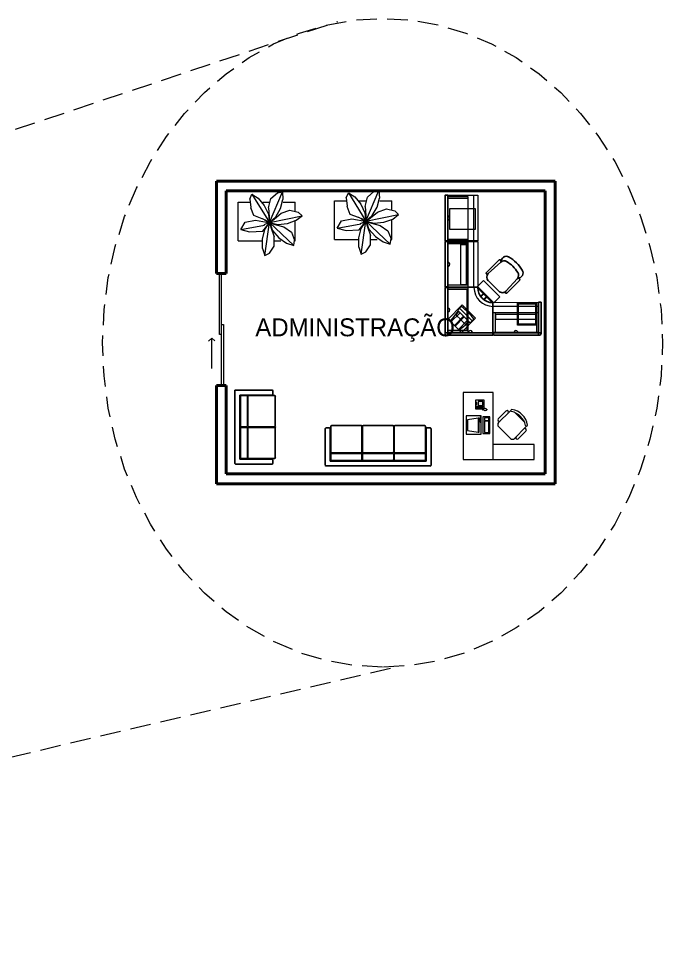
# Model space of a CAD drawing. Header units: millimetres. Extents: x 202 to 406, y -88 to 148.
# Drawn here: x 311.77 to 324.72, y 129.7 to 148.21 of the extents above; entities that cross this region are included whole.
import ezdxf

# ---------------------------------------------------------------- set-up
doc = ezdxf.new("R2010")
doc.units = ezdxf.units.MM
doc.header["$LTSCALE"] = 0.065
doc.linetypes.add('DASHED2', pattern=[9.525, 6.35, -3.175])
doc.layers.get('0').update_dxf_attribs({"lineweight": 0})
for name, color, linetype in [('1', 1, 'Continuous'), ('MAMPARAS', 1, 'Continuous'), ('SILLERIA', 1, 'Continuous')]:
    doc.layers.add(name, color=color, linetype=linetype)
for name, color, linetype, lineweight in [('MOB', 1, 'Continuous', 5), ('muebles', 140, 'Continuous', 0), ('muros', 50, 'Continuous', 40), ('proyeccion', 220, 'DASHED2', 5)]:
    doc.layers.add(name, color=color, linetype=linetype, lineweight=lineweight)

# ---------------------------------------------------------------- blocks, each defined once
blk = doc.blocks.new('Mesa-mo3')
at = {"layer": 'MAMPARAS'}
for p, q in [((1.924, 0.001), (1.924, 0.666)), ((1.924, 0.666), (1.974, 0.666)), ((1.974, 0.666), (1.974, 0.036)), ((1.004, 0.051), (1.004, 0.001)), ((1.004, 0.051), (1.004, 0.001)), ((1.016, 0.051), (1.974, 0.051)), ((1.016, 0.001), (1.016, 0.051)), ((1.016, 0.001), (1.016, 0.051)), ((1.016, 0.001), (1.016, 0.051)), ((1.939, 0.001), (1.016, 0.001))]:
    blk.add_line(p, q, dxfattribs=at)
for points in [[(0.096, 2.804), (0.096, 1.901), (0.046, 1.901), (0.046, 2.804), (0.046, 2.817), (0.096, 2.817)], [(0.096, 1.876), (0.096, 0.972), (0.046, 0.972), (0.046, 1.876), (0.046, 1.888), (0.096, 1.888)], [(0.046, 0.051), (0.046, 0.959), (0.096, 0.959), (0.096, 0.051)], [(1.004, 0.001), (1.004, 0.051), (0.096, 0.051), (0.096, 0.001)]]:
    blk.add_lwpolyline(points, close=True, dxfattribs=at)
blk.add_arc((1.939, 0.036), 0.035, 270, 0, dxfattribs=at)
at = {"layer": 'MOB'}
for p, q in [((0.625, 1.896), (0.625, 2.817)), ((0.5, 2.748), (0.1, 2.748)), ((0.5, 1.922), (0.1, 1.922)), ((0.625, 0.967), (0.625, 1.888)), ((0.5, 1.835), (0.1, 1.835)), ((0.48, 1.835), (0.48, 1.009)), ((0.096, 0.972), (0.046, 0.972)), ((0.5, 1.009), (0.1, 1.009)), ((0.1, 0.963), (0.1, 0.564)), ((0.7, 0.963), (0.1, 0.963)), ((0.815, 1.099), (0.698, 0.983)), ((0.698, 0.983), (1.027, 0.654)), ((1.144, 0.77), (0.815, 1.099)), ((0.5, 0.923), (0.1, 0.923)), ((0.48, 0.923), (0.48, 0.096)), ((0.813, 0.839), (0.758, 0.784)), ((0.822, 0.83), (0.765, 0.774)), ((0.875, 0.777), (0.818, 0.721)), ((0.884, 0.769), (0.828, 0.713)), ((1.027, 0.654), (1.144, 0.77)), ((0.375, 0.578), (0.335, 0.545)), ((1.007, 0.056), (1.007, 0.656)), ((1.013, 0.656), (1.92, 0.666)), ((1.013, 0.056), (1.013, 0.656)), ((1.92, 0.581), (1.013, 0.581)), ((1.92, 0.666), (1.92, 0.056)), ((0.1, 0.454), (0.1, 0.056)), ((0.306, 0.492), (0.149, 0.281)), ((0.161, 0.269), (0.345, 0.453)), ((0.414, 0.384), (0.23, 0.2)), ((0.317, 0.481), (0.263, 0.409)), ((0.263, 0.409), (0.282, 0.39)), ((0.282, 0.39), (0.351, 0.321)), ((0.298, 0.501), (0.335, 0.545)), ((0.298, 0.501), (0.545, 0.253)), ((0.59, 0.29), (0.335, 0.545)), ((1.053, 0.456), (1.053, 0.056)), ((1.881, 0.456), (1.881, 0.056)), ((0.149, 0.281), (0.326, 0.105)), ((0.428, 0.37), (0.245, 0.186)), ((0.314, 0.117), (0.497, 0.301)), ((0.537, 0.262), (0.326, 0.105)), ((0.365, 0.307), (0.434, 0.238)), ((0.434, 0.238), (0.454, 0.219)), ((0.526, 0.272), (0.454, 0.219)), ((0.545, 0.253), (0.59, 0.29)), ((0.623, 0.331), (0.59, 0.29)), ((0.5, 0.096), (0.1, 0.096)), ((0.1, 0.056), (0.499, 0.056)), ((0.609, 0.056), (1.007, 0.056)), ((1.412, 0.056), (1.013, 0.056)), ((1.92, 0.056), (1.522, 0.056))]:
    blk.add_line(p, q, dxfattribs=at)
for points in [[(0.1, 1.896), (0.1, 2.301, -0.212218), (0.117, 2.319, 0.647964), (0.117, 2.392, -0.212218), (0.1, 2.411), (0.1, 2.817), (0.7, 2.817), (0.7, 1.896)], [(0.1, 0.967), (0.1, 1.372, -0.212218), (0.117, 1.39, 0.647964), (0.117, 1.463, -0.212218), (0.1, 1.482), (0.1, 1.888), (0.7, 1.888), (0.7, 0.967)], [(0.046, 0.036), (0.046, 0.051), (0.096, 0.051), (0.096, 0.001), (0.081, 0.001, -0.414214)]]:
    blk.add_lwpolyline(points, format="xyb", close=True, dxfattribs=at)
for points in [[(0.1, 2.788), (0.5, 2.788), (0.5, 1.882), (0.1, 1.882)], [(0.14, 2.126), (0.14, 2.546), (0.65, 2.546), (0.65, 2.126)], [(0.1, 1.875), (0.5, 1.875), (0.5, 0.969), (0.1, 0.969)], [(0.36, 1.825), (0.47, 1.825), (0.47, 1.017), (0.36, 1.017)], [(0.1, 0.963), (0.5, 0.963), (0.5, 0.056), (0.1, 0.056)], [(0.372, 0.059), (0.655, 0.342), (0.386, 0.61), (0.103, 0.327)], [(1.881, 0.638), (1.501, 0.638), (1.501, 0.656), (1.881, 0.656)], [(1.881, 0.206), (1.502, 0.206), (1.502, 0.632), (1.881, 0.632)], [(1.864, 0.224), (1.52, 0.224), (1.52, 0.632), (1.864, 0.632)], [(1.013, 0.056), (1.013, 0.456), (1.92, 0.456), (1.92, 0.056)], [(1.063, 0.316), (1.063, 0.426), (1.871, 0.426), (1.871, 0.316)]]:
    blk.add_lwpolyline(points, close=True, dxfattribs=at)
blk.add_lwpolyline([(0.719, 0.961), (0.705, 0.947), (0.992, 0.661), (1.006, 0.675)], dxfattribs=at)
for centre, radius, start, end in [((1.007, 0.963), 0.382, 180, 270), ((0.129, 0.573), 0.0304, 197.5092, 245.435), ((-0.58, -0.625), 1.536, 38.459, 51.541), ((0.129, 0.445), 0.0304, 114.565, 162.4908), ((0.1, 0.509), 0.04, 294.1165, 65.8835), ((0.49, 0.085), 0.0304, 287.5092, 335.435), ((0.554, 0.056), 0.04, 24.1165, 155.8835), ((0.618, 0.085), 0.0304, 204.565, 252.4908), ((1.402, 0.085), 0.0304, 287.5092, 335.435), ((1.467, 0.056), 0.04, 24.1165, 155.8835), ((1.531, 0.085), 0.0304, 204.565, 252.4908)]:
    blk.add_arc(centre, radius, start, end, dxfattribs=at)
at = {"layer": 'SILLERIA'}
for p, q in [((1.13, 1.515), (0.881, 1.266)), ((0.911, 1.239), (1.164, 1.47)), ((1.268, 0.889), (1.499, 1.14)), ((0.912, 1.098), (1.124, 0.886)), ((1.542, 1.104), (1.293, 0.855))]:
    blk.add_line(p, q, dxfattribs=at)
for centre, radius, start, end in [((1.145, 1.491), 0.0284, 311.2814, 120.9568), ((1.231, 1.396), 0.1, 60.112, 132.3197), ((1.273, 1.487), 0.1, 60.9389, 185.3393), ((0.972, 0.945), 0.62, 30.8967, 60.112), ((0.972, 0.945), 0.72, 30.0699, 60.9389), ((1.509, 1.252), 0.102, 268.6294, 31.9569), ((0.892, 1.248), 0.021, 119.2236, 336.0175), ((0.982, 1.169), 0.1, 135.5044, 225.5044), ((1.517, 1.119), 0.0284, 329.0432, 138.7186), ((1.413, 1.206), 0.108, 322.875, 32.2665), ((1.007, 0.963), 0.307, 180, 270), ((1.196, 0.956), 0.1, 224.4956, 314.4956), ((1.274, 0.865), 0.021, 113.9825, 330.7764)]:
    blk.add_arc(centre, radius, start, end, dxfattribs=at)
blk = doc.blocks.new('Mueble21')
at = {"layer": 'muebles'}
for p, q in [((0.804, 1.424), (-0.546, 1.424)), ((-0.546, 1.424), (-0.546, -0.001)), ((0.331, 1.363), (-0.034, 1.363)), ((-0.034, 1.363), (-0.034, 1.068)), ((0.037, 1.341), (0.005, 1.126)), ((0.251, 1.341), (0.037, 1.341)), ((0.283, 1.126), (0.251, 1.341)), ((0.331, 1.068), (0.331, 1.363)), ((0.804, 0.824), (0.804, 1.424)), ((0.283, 1.126), (0.005, 1.126)), ((0.005, 1.126), (0.005, 1.102)), ((0.283, 1.102), (0.283, 1.126)), ((0.472, 1.178), (0.472, 1.006)), ((0.646, 1.178), (0.472, 1.178)), ((0.491, 1.145), (0.491, 1.039)), ((0.512, 1.145), (0.512, 1.039)), ((0.544, 1.126), (0.544, 1.033)), ((0.623, 1.126), (0.544, 1.126)), ((0.604, 1.159), (0.56, 1.159)), ((0.56, 1.159), (0.56, 1.149)), ((0.56, 1.149), (0.604, 1.149)), ((0.604, 1.149), (0.604, 1.159)), ((0.623, 1.033), (0.623, 1.126)), ((0.646, 1.006), (0.646, 1.178)), ((-0.034, 1.068), (0.331, 1.068)), ((0.31, 1.03), (-0.021, 1.03)), ((-0.021, 1.03), (-0.021, 0.891)), ((0.223, 0.995), (-0.003, 0.995)), ((-0.003, 0.995), (-0.003, 0.908)), ((0.005, 1.102), (0.283, 1.102)), ((0.314, 1.085), (0.209, 1.085)), ((0.209, 1.085), (0.209, 1.068)), ((0.223, 0.908), (0.223, 0.995)), ((0.292, 0.995), (0.24, 0.995)), ((0.24, 0.995), (0.24, 0.908)), ((0.292, 0.908), (0.292, 0.995)), ((0.31, 0.891), (0.31, 1.03)), ((0.314, 1.068), (0.314, 1.085)), ((0.448, 1.002), (0.436, 0.998)), ((0.448, 0.994), (0.436, 0.99)), ((0.448, 0.985), (0.436, 0.981)), ((0.448, 0.977), (0.436, 0.973)), ((0.453, 1.011), (0.44, 1.007)), ((0.453, 0.968), (0.44, 0.964)), ((0.457, 1.019), (0.444, 1.015)), ((0.457, 0.96), (0.444, 0.956)), ((0.461, 1.028), (0.448, 1.024)), ((0.465, 1.036), (0.453, 1.032)), ((0.467, 0.954), (0.454, 0.95)), ((0.47, 1.045), (0.457, 1.041)), ((0.478, 0.964), (0.465, 0.96)), ((0.482, 0.973), (0.47, 0.968)), ((0.472, 1.006), (0.646, 1.006)), ((0.487, 0.981), (0.474, 0.977)), ((0.491, 0.99), (0.478, 0.985)), ((0.494, 1.018), (0.487, 0.994)), ((0.544, 1.033), (0.623, 1.033)), ((0.564, 1.109), (0.564, 1.109)), ((0.564, 1.089), (0.564, 1.089)), ((0.564, 1.069), (0.564, 1.069)), ((0.564, 1.049), (0.564, 1.049)), ((0.584, 1.109), (0.584, 1.109)), ((0.584, 1.089), (0.584, 1.089)), ((0.584, 1.069), (0.584, 1.069)), ((0.584, 1.049), (0.584, 1.049)), ((0.604, 1.109), (0.604, 1.109)), ((0.604, 1.089), (0.604, 1.089)), ((0.604, 1.069), (0.604, 1.069)), ((0.604, 1.049), (0.604, 1.049)), ((-0.546, 0.824), (0.804, 0.824)), ((-0.246, -0.001), (-0.246, 0.824)), ((-0.021, 0.891), (0.31, 0.891)), ((-0.003, 0.908), (0.223, 0.908)), ((0.24, 0.908), (0.292, 0.908)), ((-0.122, 0.477), (0.117, 0.716)), ((0.196, 0.716), (0.421, 0.49)), ((0.271, 0.723), (0.429, 0.566)), ((0.103, 0.172), (-0.122, 0.398)), ((0.401, 0.39), (0.203, 0.193)), ((-0.13, 0.322), (0.028, 0.165)), ((-0.546, -0.001), (-0.246, -0.001))]:
    blk.add_line(p, q, dxfattribs=at)
for centre, radius, start, end in [((0.502, 1.145), 0.0223, 298.4915, 241.5085), ((0.502, 1.039), 0.0223, 118.4915, 61.5085), ((0.156, 0.676), 0.0563, 45, 135), ((0.251, 0.703), 0.0293, 45, 225), ((0.408, 0.545), 0.0293, 225, 45), ((-0.082, 0.437), 0.0563, 135, 225), ((-0.109, 0.343), 0.0293, 45, 225), ((0.061, 0.532), 0.368, 282.5758, 347.4242), ((0.09, 0.504), 0.375, 278.1301, 351.8699), ((0.382, 0.451), 0.0563, 17.4156, 45), ((0.441, 0.448), 0.0206, 8.3099, 167.0274), ((0.049, 0.185), 0.0293, 225, 45), ((0.143, 0.212), 0.0563, 225, 252.5844), ((0.146, 0.153), 0.0206, 102.9726, 261.6901)]:
    blk.add_arc(centre, radius, start, end, dxfattribs=at)
blk = doc.blocks.new('Sillon2')
at = {"layer": '1'}
for p, q in [((-0.752, -0.477), (-0.752, 0.253)), ((-0.735, 0.27), (-0.67, 0.27)), ((-0.652, -0.395), (-0.652, 0.253)), ((-0.64, -0.212), (-0.64, 0.303)), ((-0.622, 0.32), (-0.032, 0.32)), ((-0.015, -0.212), (-0.015, 0.303)), ((-0.002, -0.212), (-0.002, 0.303)), ((0.015, 0.32), (0.605, 0.32)), ((0.623, -0.212), (0.623, 0.303)), ((0.635, -0.395), (0.635, 0.253)), ((0.653, 0.27), (0.718, 0.27)), ((0.735, -0.477), (0.735, 0.253)), ((-0.64, -0.365), (-0.64, -0.26)), ((-0.622, -0.23), (-0.032, -0.23)), ((-0.622, -0.242), (-0.032, -0.242)), ((-0.015, -0.365), (-0.015, -0.26)), ((-0.002, -0.365), (-0.002, -0.26)), ((0.015, -0.23), (0.605, -0.23)), ((0.015, -0.242), (0.605, -0.242)), ((0.623, -0.365), (0.623, -0.26)), ((-0.735, -0.495), (0.718, -0.495)), ((-0.652, -0.395), (0.635, -0.395)), ((-0.622, -0.382), (-0.032, -0.382)), ((0.015, -0.382), (0.605, -0.382))]:
    blk.add_line(p, q, dxfattribs=at)
for centre, radius, start, end in [((-0.735, 0.253), 0.0175, 90, 180), ((-0.67, 0.253), 0.0175, 0, 90), ((-0.622, 0.303), 0.0175, 90, 180), ((-0.032, 0.303), 0.0175, 0, 90), ((0.015, 0.303), 0.0175, 90, 180), ((0.605, 0.303), 0.0175, 0, 90), ((0.653, 0.253), 0.0175, 90, 180), ((0.718, 0.253), 0.0175, 360, 90), ((-0.622, -0.212), 0.0175, 180, 270), ((-0.622, -0.26), 0.0175, 90, 180), ((-0.622, -0.365), 0.0175, 180, 270), ((-0.032, -0.212), 0.0175, 270, 360), ((-0.032, -0.26), 0.0175, 360, 90), ((-0.032, -0.365), 0.0175, 270, 0), ((0.015, -0.212), 0.0175, 180, 270), ((0.015, -0.26), 0.0175, 90, 180), ((0.015, -0.365), 0.0175, 180, 270), ((0.605, -0.212), 0.0175, 270, 0), ((0.605, -0.26), 0.0175, 0, 90), ((0.605, -0.365), 0.0175, 270, 0), ((-0.74, -0.482), 0.0125, 180, 270), ((0.718, -0.477), 0.0175, 270, 360)]:
    blk.add_arc(centre, radius, start, end, dxfattribs=at)
blk = doc.blocks.new('Sillon3')
at = {"layer": '1'}
for p, q in [((-0.476, 0.972), (-0.476, -1.118)), ((-0.459, 0.989), (0.271, 0.989)), ((0.289, 0.972), (0.289, 0.907)), ((-0.376, 0.889), (-0.376, -1.036)), ((-0.376, 0.889), (0.271, 0.889)), ((-0.364, 0.859), (-0.364, 0.269)), ((-0.346, 0.877), (-0.241, 0.877)), ((-0.224, 0.859), (-0.224, 0.269)), ((-0.211, 0.859), (-0.211, 0.269)), ((-0.194, 0.877), (0.321, 0.877)), ((0.339, 0.859), (0.339, 0.269)), ((-0.364, 0.222), (-0.364, -0.368)), ((-0.346, 0.252), (-0.241, 0.252)), ((-0.346, 0.239), (-0.241, 0.239)), ((-0.224, 0.222), (-0.224, -0.368)), ((-0.211, 0.222), (-0.211, -0.368)), ((-0.194, 0.252), (0.321, 0.252)), ((-0.194, 0.239), (0.321, 0.239)), ((0.339, 0.222), (0.339, -0.368)), ((-0.364, -0.416), (-0.364, -1.006)), ((-0.346, -0.386), (-0.241, -0.386)), ((-0.346, -0.398), (-0.241, -0.398)), ((-0.224, -0.416), (-0.224, -1.006)), ((-0.211, -0.416), (-0.211, -1.006)), ((-0.194, -0.386), (0.321, -0.386)), ((-0.194, -0.398), (0.321, -0.398)), ((0.339, -0.416), (0.339, -1.006)), ((-0.376, -1.036), (0.271, -1.036)), ((-0.346, -1.023), (-0.241, -1.023)), ((-0.194, -1.023), (0.321, -1.023)), ((0.289, -1.053), (0.289, -1.118)), ((-0.459, -1.136), (0.271, -1.136))]:
    blk.add_line(p, q, dxfattribs=at)
for centre, radius, start, end in [((-0.464, 0.977), 0.0125, 90, 180), ((0.271, 0.972), 0.0175, 360, 90), ((-0.346, 0.859), 0.0175, 90, 180), ((-0.241, 0.859), 0.0175, 0, 90), ((-0.194, 0.859), 0.0175, 90, 180), ((0.271, 0.907), 0.0175, 270, 360), ((0.321, 0.859), 0.0175, 0, 90), ((-0.346, 0.269), 0.0175, 180, 270), ((-0.346, 0.222), 0.0175, 90, 180), ((-0.241, 0.269), 0.0175, 270, 0), ((-0.241, 0.222), 0.0175, 0, 90), ((-0.194, 0.269), 0.0175, 180, 270), ((-0.194, 0.222), 0.0175, 90, 180), ((0.321, 0.269), 0.0175, 270, 0), ((0.321, 0.222), 0.0175, 0, 90), ((-0.346, -0.368), 0.0175, 180, 270), ((-0.241, -0.368), 0.0175, 270, 0), ((-0.194, -0.368), 0.0175, 180, 270), ((0.321, -0.368), 0.0175, 270, 0), ((-0.346, -0.416), 0.0175, 90, 180), ((-0.241, -0.416), 0.0175, 0, 90), ((-0.194, -0.416), 0.0175, 90, 180), ((0.321, -0.416), 0.0175, 0, 90), ((-0.346, -1.006), 0.0175, 180, 270), ((-0.241, -1.006), 0.0175, 270, 0), ((-0.194, -1.006), 0.0175, 180, 270), ((0.271, -1.053), 0.0175, 0, 90), ((0.321, -1.006), 0.0175, 270, 0), ((-0.459, -1.118), 0.0175, 180, 270), ((0.271, -1.118), 0.0175, 270, 0)]:
    blk.add_arc(centre, radius, start, end, dxfattribs=at)
blk = doc.blocks.new('jardin06')
at = {"linetype": 'Continuous'}
for p, q in [((0.043, -0.069), (0.418, 0.811)), ((0.27, 0.781), (0.418, 0.811)), ((0.418, 0.811), (0.431, 0.597)), ((-0.523, 0.605), (-0.462, 0.744)), ((-0.523, 0.605), (-0.496, 0.362)), ((-0.462, 0.744), (0.043, -0.069)), ((-0.462, 0.744), (-0.28, 0.632)), ((-0.28, 0.632), (-0.106, 0.424)), ((0.017, 0.358), (0.087, 0.62)), ((0.087, 0.62), (0.27, 0.781)), ((0.361, 0.336), (0.431, 0.597)), ((-0.855, 0.52), (-0.516, 0.52)), ((-0.855, -0.597), (-0.855, 0.52)), ((-0.504, 0.365), (-0.42, 0.139)), ((-0.151, 0.52), (0.046, 0.52)), ((-0.106, 0.424), (0.016, 0.174)), ((0.019, 0.358), (0.038, 0.096)), ((0.226, 0.092), (0.361, 0.336)), ((0.378, 0.197), (0.632, 0.29)), ((0.441, 0.52), (0.783, 0.52)), ((0.632, 0.29), (0.869, 0.232)), ((0.783, 0.253), (0.783, 0.52)), ((-0.655, -0.053), (-0.362, 0.003)), ((-0.42, 0.139), (-0.177, 0.048)), ((-0.362, 0.003), (0.066, -0.076)), ((-0.171, 0.048), (0.043, -0.069)), ((-0.095, 0.022), (0.041, -0.066)), ((-0.09, 0.003), (0.043, -0.069)), ((0.016, 0.174), (0.043, -0.069)), ((0.025, 0.081), (0.043, -0.069)), ((0.038, 0.096), (0.044, -0.066)), ((0.043, -0.069), (0.979, 0.128)), ((0.043, -0.069), (0.226, 0.092)), ((0.043, -0.069), (0.156, 0.032)), ((0.046, -0.068), (0.175, 0.029)), ((0.175, 0.029), (0.379, 0.196)), ((0.811, -0.005), (0.979, 0.128)), ((0.869, 0.232), (0.979, 0.128)), ((-0.781, -0.268), (-0.655, -0.053)), ((-0.781, -0.268), (-0.102, -0.144)), ((-0.152, -0.313), (0.032, -0.087)), ((-0.111, -0.129), (0.039, -0.069)), ((-0.093, -1.016), (0.043, -0.069)), ((-0.093, -0.272), (0.043, -0.069)), ((-0.041, -0.195), (0.043, -0.069)), ((0.042, -0.072), (0.09, -0.227)), ((0.043, -0.069), (0.279, -0.126)), ((0.043, -0.069), (0.19, -0.104)), ((0.043, -0.069), (0.741, -0.723)), ((0.043, -0.069), (0.131, -0.296)), ((0.043, -0.069), (0.098, -0.209)), ((0.045, -0.071), (0.199, -0.121)), ((0.09, -0.227), (0.176, -0.475)), ((0.199, -0.121), (0.452, -0.192)), ((0.279, -0.126), (0.557, -0.097)), ((0.453, -0.191), (0.674, -0.346)), ((0.557, -0.097), (0.811, -0.005)), ((0.783, -0.597), (0.783, -0.015)), ((-0.781, -0.268), (-0.529, -0.336)), ((-0.529, -0.336), (-0.152, -0.313)), ((-0.16, -0.542), (-0.093, -0.272)), ((0.131, -0.296), (0.314, -0.507)), ((0.178, -0.745), (0.178, -0.475)), ((0.314, -0.507), (0.536, -0.662)), ((0.674, -0.346), (0.763, -0.573)), ((-0.855, -0.597), (-0.182, -0.597)), ((-0.16, -0.813), (-0.16, -0.542)), ((0.043, -0.948), (0.178, -0.745)), ((0.198, -0.597), (0.365, -0.597)), ((0.536, -0.662), (0.741, -0.723)), ((0.741, -0.723), (0.763, -0.573)), ((0.775, -0.597), (0.783, -0.597)), ((-0.16, -0.813), (-0.093, -1.016)), ((-0.093, -1.016), (0.043, -0.948))]:
    blk.add_line(p, q, dxfattribs=at)

msp = doc.modelspace()

# ---------------------------------------------------------------- linework, layer by layer
at = {"layer": 'muebles'}
for p, q in [((315.853, 140.832), (315.853, 143.082)), ((315.665, 141.786), (315.595, 141.727)), ((315.665, 141.176), (315.665, 141.786)), ((315.665, 141.786), (315.722, 141.733))]:
    msp.add_line(p, q, dxfattribs=at)
for points in [[(315.853, 141.857), (315.813, 141.857), (315.813, 143.082)], [(315.853, 142.057), (315.893, 142.057), (315.893, 140.832)]]:
    msp.add_lwpolyline(points, dxfattribs=at)
at = {"layer": 'muros'}
for p, q in [((322.563, 144.944), (315.753, 144.944)), ((315.753, 144.944), (315.753, 143.082)), ((322.563, 138.86), (322.563, 144.944)), ((322.363, 144.744), (315.953, 144.744)), ((315.953, 144.744), (315.953, 143.082)), ((322.363, 139.06), (322.363, 144.744)), ((315.753, 143.082), (315.953, 143.082)), ((315.753, 140.832), (315.753, 138.86)), ((315.753, 140.832), (315.953, 140.832)), ((315.953, 140.832), (315.953, 139.06)), ((315.953, 139.06), (322.363, 139.06)), ((315.753, 138.86), (322.563, 138.86))]:
    msp.add_line(p, q, dxfattribs=at)
at = {"layer": 'proyeccion'}
for p, q in [((295.864, 140.676), (318.196, 148.152)), ((295.943, 129.697), (319.333, 135.173))]:
    msp.add_line(p, q, dxfattribs=at)
msp.add_ellipse((319.094, 141.692), major_axis=(0, -6.519), ratio=0.863236, dxfattribs=at)

# ---------------------------------------------------------------- block references
at = {"layer": 'muebles', "xscale": 0.7, "yscale": 0.7, "zscale": 0.7}
for p in [(316.79, 144.157), (318.729, 144.183)]:
    msp.add_blockref('jardin06', p, dxfattribs=at)
at = {"layer": 'muebles'}
msp.add_blockref('Mesa-mo3', (320.306, 141.843), dxfattribs=at)
for name, p, rotation in [('Sillon2', (316.618, 139.99), 270), ('Mueble21', (322.14, 139.891), 89.99999999999999), ('Sillon3', (318.931, 139.692), 90)]:
    msp.add_blockref(name, p, dxfattribs=dict(at, rotation=rotation))

# ---------------------------------------------------------------- texts
at = {"layer": 'muros'}
msp.add_text('ADMINISTRAÇÃO', height=0.36, dxfattribs=at).set_placement((316.536, 141.823))

doc.saveas('drawing.dxf')
